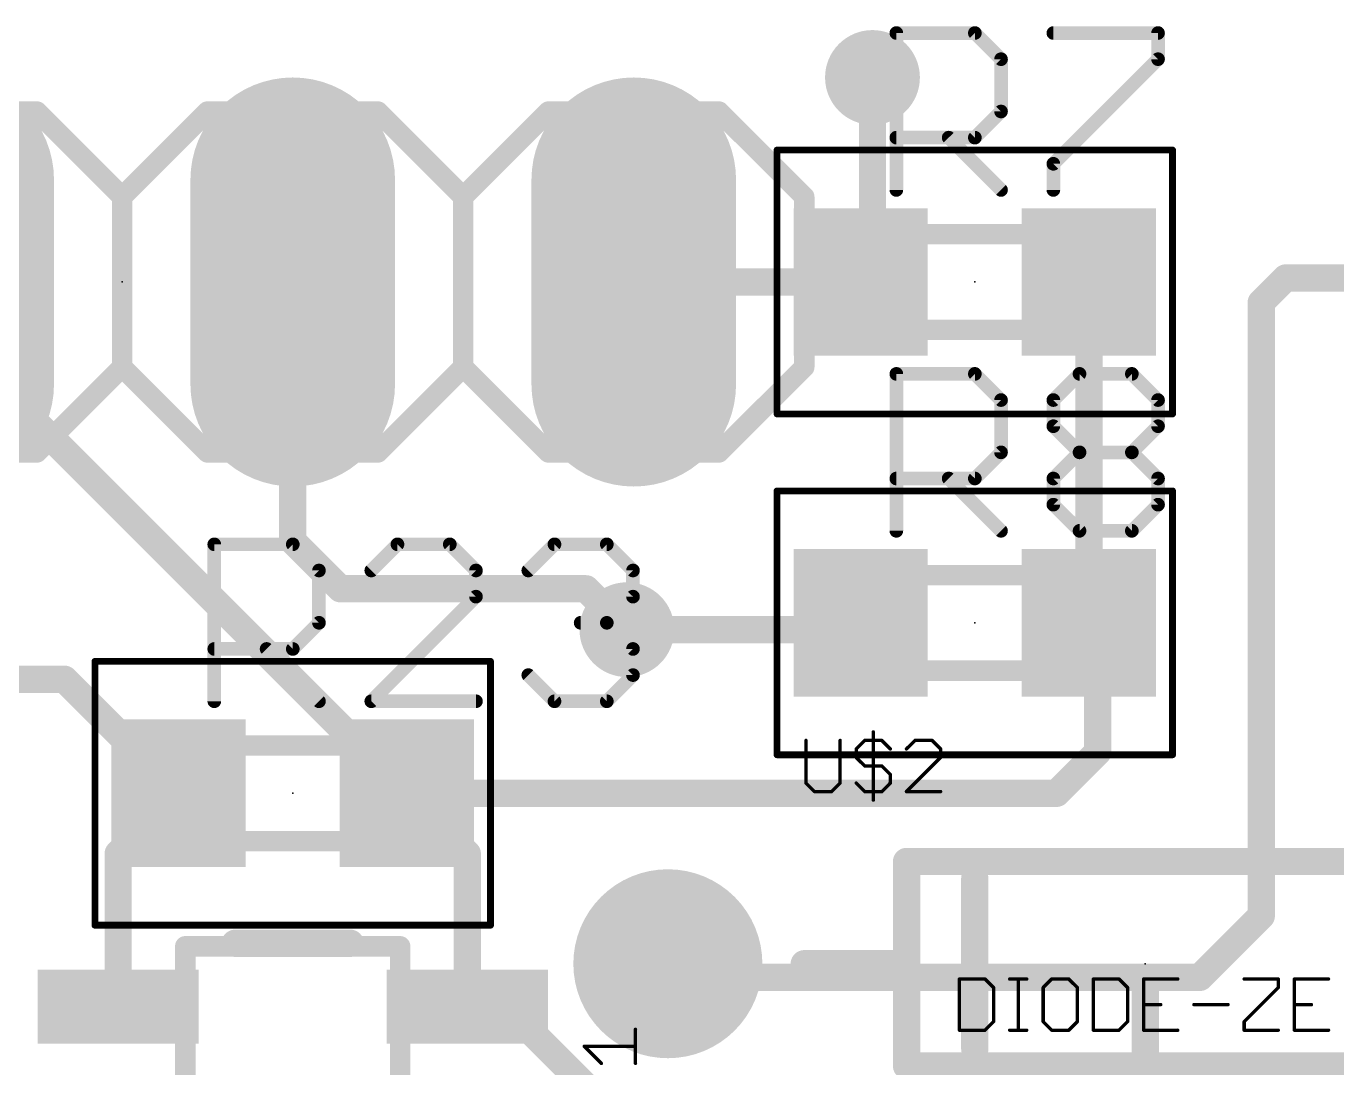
# Model space of a CAD drawing. Extents: x -5.1 to 64.5, y -0.1 to 40.6.
# Drawn here: x 14.53 to 24.29, y 23.35 to 31.12 of the extents above; entities that cross this region are included whole.
import ezdxf

# ---------------------------------------------------------------- set-up
doc = ezdxf.new("R2010")
doc.units = 0
for name, color, linetype in [('1', 14, 'CONTINUOUS'), ('17', 94, 'CONTINUOUS'), ('18', 94, 'CONTINUOUS'), ('21', 250, 'CONTINUOUS'), ('23', 178, 'CONTINUOUS'), ('25', 250, 'CONTINUOUS'), ('39', 14, 'CONTINUOUS'), ('51', 250, 'CONTINUOUS')]:
    doc.layers.add(name, color=color, linetype=linetype)

# ---------------------------------------------------------------- blocks, each defined once
blk = doc.blocks.new('RECT')
blk.add_solid([(-0.5, -0.5), (0.5, -0.5), (-0.5, 0.5), (0.5, 0.5)])
blk = doc.blocks.new('LONGP100')
at = {"const_width": 1}
blk.add_lwpolyline([(-0.5, 0), (0.5, 0)], dxfattribs=at)
at = {"const_width": 0.5}
for points in [[(-0.5, 0.25, 1), (-0.5, -0.25)], [(0.5, -0.25, 1), (0.5, 0.25)]]:
    blk.add_lwpolyline(points, format="xyb", dxfattribs=at)
blk = doc.blocks.new('ROUNDP')
at = {"const_width": 0.5}
blk.add_lwpolyline([(0, -0.25, 1), (0, 0.25, 1), (0, -0.25)], format="xyb", dxfattribs=at)
blk = doc.blocks.new('ROUNDV')
at = {"const_width": 0.5}
blk.add_lwpolyline([(0, -0.25, 1), (0, 0.25, 1), (0, -0.25)], format="xyb", dxfattribs=at)

msp = doc.modelspace()

# ---------------------------------------------------------------- linework, layer by layer
at = {"layer": '1', "const_width": 0.2032}
for points in [[(20.828, 30.734), (20.828, 29.298)], [(20.828, 29.298), (20.74, 29.21)], [(16.51, 29.21), (16.51, 27.2796)], [(20.74, 29.21), (19.05, 29.21)], [(22.44, 26.67), (22.44, 29.21)], [(23.906, 29.24), (23.7236, 29.0576)], [(23.906, 29.24), (24.89, 29.24)], [(23.7236, 29.0576), (23.7236, 24.4856)], [(13.97, 28.79), (17.36, 25.4)], [(16.51, 27.2796), (16.8656, 26.924)], [(16.8656, 26.924), (18.6944, 26.924)], [(18.6944, 26.924), (18.9992, 26.6192)], [(20.6892, 26.6192), (20.74, 26.67)], [(22.5044, 26.6056), (22.44, 26.67)], [(18.9992, 26.6192), (20.6892, 26.6192)], [(22.5044, 25.7048), (22.5044, 26.6056)], [(13.5128, 26.25), (14.81, 26.25)], [(14.81, 26.25), (15.66, 25.4)], [(22.1996, 25.4), (22.5044, 25.7048)], [(15.66, 25.4), (15.2099, 24.9499)], [(17.36, 25.4), (17.8101, 24.9499)], [(17.36, 25.4), (22.1996, 25.4)], [(15.2099, 23.81), (15.2099, 24.9499)], [(17.8101, 24.9499), (17.8101, 23.81)], [(23.7236, 24.4856), (23.2664, 24.0284)], [(19.4056, 24.0284), (19.304, 24.13)], [(22.8092, 24.0284), (19.4056, 24.0284)], [(22.8092, 24.0284), (23.2664, 24.0284)], [(22.86, 23.9776), (22.8092, 24.0284)], [(22.86, 23.9776), (22.86, 22.286)], [(17.8101, 23.81), (18.1, 23.81)], [(18.1, 23.81), (18.8976, 23.0124)]]:
    msp.add_lwpolyline(points, dxfattribs=at)
at = {"layer": '1', "const_width": 0.1016}
for points in [[(20.8788, 30.734, 1), (20.7772, 30.734)], [(20.8639, 29.2621, 1), (20.7921, 29.3339)], [(16.5608, 29.21, 1), (16.4592, 29.21)], [(19.05, 29.2608, 1), (19.05, 29.1592)], [(20.7041, 29.2459, 1), (20.7759, 29.1741)], [(20.74, 29.1592, 1), (20.74, 29.2608)], [(20.7772, 29.298, 1), (20.8788, 29.298)], [(22.4908, 29.21, 1), (22.3892, 29.21)], [(23.906, 29.2908, 1), (23.906, 29.1892)], [(23.9419, 29.2041, 1), (23.8701, 29.2759)], [(23.7744, 29.0576, 1), (23.6728, 29.0576)], [(23.6877, 29.0935, 1), (23.7595, 29.0217)], [(16.5459, 27.3155, 1), (16.4741, 27.2437)], [(16.4592, 27.2796, 1), (16.5608, 27.2796)], [(16.8656, 26.9748, 1), (16.8656, 26.8732)], [(16.8297, 26.8881, 1), (16.9015, 26.9599)], [(18.7303, 26.9599, 1), (18.6585, 26.8881)], [(18.6944, 26.8732, 1), (18.6944, 26.9748)], [(20.7759, 26.6341, 1), (20.7041, 26.7059)], [(22.4759, 26.7059, 1), (22.4041, 26.6341)], [(18.9992, 26.67, 1), (18.9992, 26.5684)], [(18.9633, 26.5833, 1), (19.0351, 26.6551)], [(20.6533, 26.6551, 1), (20.7251, 26.5833)], [(20.6892, 26.5684, 1), (20.6892, 26.67)], [(22.3892, 26.67, 1), (22.4908, 26.67)], [(22.5552, 26.6056, 1), (22.4536, 26.6056)], [(22.4685, 26.5697, 1), (22.5403, 26.6415)], [(14.8459, 26.2859, 1), (14.7741, 26.2141)], [(14.81, 26.1992, 1), (14.81, 26.3008)], [(22.5403, 25.6689, 1), (22.4685, 25.7407)], [(22.4536, 25.7048, 1), (22.5552, 25.7048)], [(15.6959, 25.3641, 1), (15.6241, 25.4359)], [(15.6241, 25.3641, 1), (15.6959, 25.4359)], [(17.3959, 25.4359, 1), (17.3241, 25.3641)], [(17.36, 25.4508, 1), (17.36, 25.3492)], [(17.3241, 25.3641, 1), (17.3959, 25.4359)], [(22.1637, 25.4359, 1), (22.2355, 25.3641)], [(22.1996, 25.3492, 1), (22.1996, 25.4508)], [(15.2607, 24.9499, 1), (15.1591, 24.9499)], [(15.174, 24.9858, 1), (15.2458, 24.914)], [(17.8609, 24.9499, 1), (17.7593, 24.9499)], [(17.7742, 24.914, 1), (17.846, 24.9858)], [(23.6728, 24.4856, 1), (23.7744, 24.4856)], [(23.7595, 24.4497, 1), (23.6877, 24.5215)], [(19.3399, 24.1659, 1), (19.2681, 24.0941)], [(19.4056, 24.0792, 1), (19.4056, 23.9776)], [(19.3697, 23.9925, 1), (19.4415, 24.0643)], [(22.8092, 24.0792, 1), (22.8092, 23.9776)], [(22.8451, 24.0643, 1), (22.7733, 23.9925)], [(22.8092, 23.9776, 1), (22.8092, 24.0792)], [(23.2305, 24.0643, 1), (23.3023, 23.9925)], [(23.2664, 23.9776, 1), (23.2664, 24.0792)], [(22.9108, 23.9776, 1), (22.8092, 23.9776)], [(22.8241, 23.9417, 1), (22.8959, 24.0135)], [(15.1591, 23.81, 1), (15.2607, 23.81)], [(17.8101, 23.8608, 1), (17.8101, 23.7592)], [(17.7593, 23.81, 1), (17.8609, 23.81)], [(18.1359, 23.8459, 1), (18.0641, 23.7741)], [(18.1, 23.7592, 1), (18.1, 23.8608)]]:
    msp.add_lwpolyline(points, format="xyb", dxfattribs=at)
at = {"layer": '21'}
for points, const_width in [([(13.335, 30.48), (14.605, 30.48)], 0.1524), ([(14.605, 30.48), (15.24, 29.845)], 0.1524), ([(15.24, 29.845), (15.875, 30.48)], 0.1524), ([(15.875, 30.48), (17.145, 30.48)], 0.1524), ([(17.145, 30.48), (17.78, 29.845)], 0.1524), ([(18.415, 30.48), (17.78, 29.845)], 0.1524), ([(18.415, 30.48), (19.685, 30.48)], 0.1524), ([(19.685, 30.48), (20.32, 29.845)], 0.1524), ([(15.24, 29.845), (15.24, 28.575)], 0.1524), ([(17.78, 29.845), (17.78, 28.575)], 0.1524), ([(20.32, 29.845), (20.32, 28.575)], 0.1524), ([(15.24, 28.575), (14.605, 27.94)], 0.1524), ([(15.875, 27.94), (15.24, 28.575)], 0.1524), ([(17.78, 28.575), (17.145, 27.94)], 0.1524), ([(17.78, 28.575), (18.415, 27.94)], 0.1524), ([(20.32, 28.575), (19.685, 27.94)], 0.1524), ([(14.605, 27.94), (13.335, 27.94)], 0.1524), ([(17.145, 27.94), (15.875, 27.94)], 0.1524), ([(19.685, 27.94), (18.415, 27.94)], 0.1524), ([(21.082, 24.892), (24.638, 24.892)], 0.2032), ([(21.082, 24.13), (21.082, 24.892)], 0.2032), ([(21.59, 24.765), (21.59, 23.495)], 0.2032), ([(16.0806, 24.2824), (16.9394, 24.2824)], 0.2032), ([(21.082, 24.13), (20.32, 24.13)], 0.2032), ([(21.082, 23.368), (21.082, 24.13)], 0.2032), ([(21.4757, 24.016), (21.4757, 23.6347)], 0.0254), ([(21.6664, 24.016), (21.4757, 24.016)], 0.0254), ([(21.7299, 23.9525), (21.6664, 24.016)], 0.0254), ([(21.8499, 24.016), (21.977, 24.016)], 0.0254), ([(21.9135, 23.6347), (21.9135, 24.016)], 0.0254), ([(22.1629, 24.016), (22.0994, 23.9525)], 0.0254), ([(22.29, 24.016), (22.1629, 24.016)], 0.0254), ([(22.3536, 23.9525), (22.29, 24.016)], 0.0254), ([(22.4736, 24.016), (22.4736, 23.6347)], 0.0254), ([(22.6642, 24.016), (22.4736, 24.016)], 0.0254), ([(22.7278, 23.9525), (22.6642, 24.016)], 0.0254), ([(23.102, 24.016), (22.8478, 24.016)], 0.0254), ([(22.8478, 24.016), (22.8478, 23.6347)], 0.0254), ([(23.5962, 24.016), (23.8504, 24.016)], 0.0254), ([(23.8504, 24.016), (23.8504, 23.9525)], 0.0254), ([(24.2246, 24.016), (23.9704, 24.016)], 0.0254), ([(23.9704, 24.016), (23.9704, 23.6347)], 0.0254), ([(21.7299, 23.6983), (21.7299, 23.9525)], 0.0254), ([(22.0994, 23.9525), (22.0994, 23.6983)], 0.0254), ([(22.3536, 23.6983), (22.3536, 23.9525)], 0.0254), ([(22.7278, 23.6983), (22.7278, 23.9525)], 0.0254), ([(23.8504, 23.9525), (23.5962, 23.6983)], 0.0254), ([(22.8478, 23.8254), (22.9749, 23.8254)], 0.0254), ([(23.222, 23.8254), (23.4762, 23.8254)], 0.0254), ([(23.9704, 23.8254), (24.0975, 23.8254)], 0.0254), ([(21.4757, 23.6347), (21.6664, 23.6347)], 0.0254), ([(21.6664, 23.6347), (21.7299, 23.6983)], 0.0254), ([(21.8499, 23.6347), (21.977, 23.6347)], 0.0254), ([(22.0994, 23.6983), (22.1629, 23.6347)], 0.0254), ([(22.1629, 23.6347), (22.29, 23.6347)], 0.0254), ([(22.29, 23.6347), (22.3536, 23.6983)], 0.0254), ([(22.4736, 23.6347), (22.6642, 23.6347)], 0.0254), ([(22.6642, 23.6347), (22.7278, 23.6983)], 0.0254), ([(22.8478, 23.6347), (23.102, 23.6347)], 0.0254), ([(23.5962, 23.6983), (23.5962, 23.6347)], 0.0254), ([(23.5962, 23.6347), (23.8504, 23.6347)], 0.0254), ([(23.9704, 23.6347), (24.2246, 23.6347)], 0.0254), ([(24.638, 23.368), (21.082, 23.368)], 0.2032)]:
    msp.add_lwpolyline(points, dxfattribs=dict(at, const_width=const_width))
for points, const_width in [([(14.6319, 30.5069, 1), (14.5781, 30.4531)], 0.0762), ([(14.605, 30.4419, 1), (14.605, 30.5181)], 0.0762), ([(15.875, 30.5181, 1), (15.875, 30.4419)], 0.0762), ([(15.9019, 30.4531, 1), (15.8481, 30.5069)], 0.0762), ([(17.1719, 30.5069, 1), (17.1181, 30.4531)], 0.0762), ([(17.145, 30.4419, 1), (17.145, 30.5181)], 0.0762), ([(18.415, 30.5181, 1), (18.415, 30.4419)], 0.0762), ([(18.4419, 30.4531, 1), (18.3881, 30.5069)], 0.0762), ([(19.7119, 30.5069, 1), (19.6581, 30.4531)], 0.0762), ([(19.685, 30.4419, 1), (19.685, 30.5181)], 0.0762), ([(15.2781, 29.845, 1), (15.2019, 29.845)], 0.0762), ([(15.2131, 29.8719, 1), (15.2669, 29.8181)], 0.0762), ([(15.2131, 29.8181, 1), (15.2669, 29.8719)], 0.0762), ([(17.8181, 29.845, 1), (17.7419, 29.845)], 0.0762), ([(17.7531, 29.8719, 1), (17.8069, 29.8181)], 0.0762), ([(17.7531, 29.8181, 1), (17.8069, 29.8719)], 0.0762), ([(20.3581, 29.845, 1), (20.2819, 29.845)], 0.0762), ([(20.2931, 29.8181, 1), (20.3469, 29.8719)], 0.0762), ([(15.2019, 28.575, 1), (15.2781, 28.575)], 0.0762), ([(15.2669, 28.6019, 1), (15.2131, 28.5481)], 0.0762), ([(15.2669, 28.5481, 1), (15.2131, 28.6019)], 0.0762), ([(17.7419, 28.575, 1), (17.8181, 28.575)], 0.0762), ([(17.8069, 28.6019, 1), (17.7531, 28.5481)], 0.0762), ([(17.8069, 28.5481, 1), (17.7531, 28.6019)], 0.0762), ([(20.2819, 28.575, 1), (20.3581, 28.575)], 0.0762), ([(20.3469, 28.5481, 1), (20.2931, 28.6019)], 0.0762), ([(14.605, 27.9019, 1), (14.605, 27.9781)], 0.0762), ([(15.875, 27.9781, 1), (15.875, 27.9019)], 0.0762), ([(17.145, 27.9019, 1), (17.145, 27.9781)], 0.0762), ([(18.415, 27.9781, 1), (18.415, 27.9019)], 0.0762), ([(19.685, 27.9019, 1), (19.685, 27.9781)], 0.0762), ([(14.5781, 27.9669, 1), (14.6319, 27.9131)], 0.0762), ([(15.8481, 27.9131, 1), (15.9019, 27.9669)], 0.0762), ([(17.1181, 27.9669, 1), (17.1719, 27.9131)], 0.0762), ([(18.3881, 27.9131, 1), (18.4419, 27.9669)], 0.0762), ([(19.6581, 27.9669, 1), (19.7119, 27.9131)], 0.0762), ([(21.082, 24.9428, 1), (21.082, 24.8412)], 0.1016), ([(21.1328, 24.892, 1), (21.0312, 24.892)], 0.1016), ([(21.6408, 24.765, 1), (21.5392, 24.765)], 0.1016), ([(16.0806, 24.3332, 1), (16.0806, 24.2316)], 0.1016), ([(16.9394, 24.2316, 1), (16.9394, 24.3332)], 0.1016), ([(20.32, 24.1808, 1), (20.32, 24.0792)], 0.1016), ([(21.1328, 24.13, 1), (21.0312, 24.13)], 0.1016), ([(21.082, 24.0792, 1), (21.082, 24.1808)], 0.1016), ([(21.0312, 24.13, 1), (21.1328, 24.13)], 0.1016), ([(21.4821, 24.016, 1), (21.4693, 24.016)], 0.0127), ([(21.4757, 24.0224, 1), (21.4757, 24.0097)], 0.0127), ([(21.6709, 24.0205, 1), (21.6619, 24.0115)], 0.0127), ([(21.6664, 24.0097, 1), (21.6664, 24.0224)], 0.0127), ([(21.8499, 24.0224, 1), (21.8499, 24.0097)], 0.0127), ([(21.9198, 24.016, 1), (21.9071, 24.016)], 0.0127), ([(21.977, 24.0097, 1), (21.977, 24.0224)], 0.0127), ([(22.1629, 24.0224, 1), (22.1629, 24.0097)], 0.0127), ([(22.1674, 24.0115, 1), (22.1584, 24.0205)], 0.0127), ([(22.2945, 24.0205, 1), (22.2856, 24.0115)], 0.0127), ([(22.29, 24.0097, 1), (22.29, 24.0224)], 0.0127), ([(22.4799, 24.016, 1), (22.4672, 24.016)], 0.0127), ([(22.4736, 24.0224, 1), (22.4736, 24.0097)], 0.0127), ([(22.6687, 24.0205, 1), (22.6598, 24.0115)], 0.0127), ([(22.6642, 24.0097, 1), (22.6642, 24.0224)], 0.0127), ([(22.8541, 24.016, 1), (22.8414, 24.016)], 0.0127), ([(22.8478, 24.0224, 1), (22.8478, 24.0097)], 0.0127), ([(23.102, 24.0097, 1), (23.102, 24.0224)], 0.0127), ([(23.5962, 24.0224, 1), (23.5962, 24.0097)], 0.0127), ([(23.8568, 24.016, 1), (23.8441, 24.016)], 0.0127), ([(23.8504, 24.0097, 1), (23.8504, 24.0224)], 0.0127), ([(23.9704, 24.0224, 1), (23.9704, 24.0097)], 0.0127), ([(23.9768, 24.016, 1), (23.9641, 24.016)], 0.0127), ([(24.2246, 24.0097, 1), (24.2246, 24.0224)], 0.0127), ([(21.7363, 23.9525, 1), (21.7236, 23.9525)], 0.0127), ([(21.7254, 23.948, 1), (21.7344, 23.957)], 0.0127), ([(22.1057, 23.9525, 1), (22.093, 23.9525)], 0.0127), ([(22.0949, 23.957, 1), (22.1039, 23.948)], 0.0127), ([(22.3599, 23.9525, 1), (22.3472, 23.9525)], 0.0127), ([(22.3491, 23.948, 1), (22.3581, 23.957)], 0.0127), ([(22.7342, 23.9525, 1), (22.7215, 23.9525)], 0.0127), ([(22.7233, 23.948, 1), (22.7323, 23.957)], 0.0127), ([(23.8441, 23.9525, 1), (23.8568, 23.9525)], 0.0127), ([(23.8549, 23.948, 1), (23.8459, 23.957)], 0.0127), ([(22.8478, 23.8317, 1), (22.8478, 23.819)], 0.0127), ([(22.9749, 23.819, 1), (22.9749, 23.8317)], 0.0127), ([(23.222, 23.8317, 1), (23.222, 23.819)], 0.0127), ([(23.4762, 23.819, 1), (23.4762, 23.8317)], 0.0127), ([(23.9704, 23.8317, 1), (23.9704, 23.819)], 0.0127), ([(24.0975, 23.819, 1), (24.0975, 23.8317)], 0.0127), ([(21.4693, 23.6347, 1), (21.4821, 23.6347)], 0.0127), ([(21.4757, 23.6411, 1), (21.4757, 23.6284)], 0.0127), ([(21.6619, 23.6392, 1), (21.6709, 23.6302)], 0.0127), ([(21.6664, 23.6284, 1), (21.6664, 23.6411)], 0.0127), ([(21.7236, 23.6983, 1), (21.7363, 23.6983)], 0.0127), ([(21.7344, 23.6938, 1), (21.7254, 23.7027)], 0.0127), ([(21.8499, 23.6411, 1), (21.8499, 23.6284)], 0.0127), ([(21.9071, 23.6347, 1), (21.9198, 23.6347)], 0.0127), ([(21.977, 23.6284, 1), (21.977, 23.6411)], 0.0127), ([(22.1039, 23.7027, 1), (22.0949, 23.6938)], 0.0127), ([(22.093, 23.6983, 1), (22.1057, 23.6983)], 0.0127), ([(22.1629, 23.6411, 1), (22.1629, 23.6284)], 0.0127), ([(22.1584, 23.6302, 1), (22.1674, 23.6392)], 0.0127), ([(22.2856, 23.6392, 1), (22.2945, 23.6302)], 0.0127), ([(22.29, 23.6284, 1), (22.29, 23.6411)], 0.0127), ([(22.3472, 23.6983, 1), (22.3599, 23.6983)], 0.0127), ([(22.3581, 23.6938, 1), (22.3491, 23.7027)], 0.0127), ([(22.4672, 23.6347, 1), (22.4799, 23.6347)], 0.0127), ([(22.4736, 23.6411, 1), (22.4736, 23.6284)], 0.0127), ([(22.6598, 23.6392, 1), (22.6687, 23.6302)], 0.0127), ([(22.6642, 23.6284, 1), (22.6642, 23.6411)], 0.0127), ([(22.7215, 23.6983, 1), (22.7342, 23.6983)], 0.0127), ([(22.7323, 23.6938, 1), (22.7233, 23.7027)], 0.0127), ([(22.8414, 23.6347, 1), (22.8541, 23.6347)], 0.0127), ([(22.8478, 23.6411, 1), (22.8478, 23.6284)], 0.0127), ([(23.102, 23.6284, 1), (23.102, 23.6411)], 0.0127), ([(23.6026, 23.6983, 1), (23.5899, 23.6983)], 0.0127), ([(23.5917, 23.7027, 1), (23.6007, 23.6938)], 0.0127), ([(23.5962, 23.6411, 1), (23.5962, 23.6284)], 0.0127), ([(23.5899, 23.6347, 1), (23.6026, 23.6347)], 0.0127), ([(23.8504, 23.6284, 1), (23.8504, 23.6411)], 0.0127), ([(23.9704, 23.6411, 1), (23.9704, 23.6284)], 0.0127), ([(23.9641, 23.6347, 1), (23.9768, 23.6347)], 0.0127), ([(24.2246, 23.6284, 1), (24.2246, 23.6411)], 0.0127), ([(21.5392, 23.495, 1), (21.6408, 23.495)], 0.1016), ([(21.082, 23.4188, 1), (21.082, 23.3172)], 0.1016), ([(21.0312, 23.368, 1), (21.1328, 23.368)], 0.1016)]:
    msp.add_lwpolyline(points, format="xyb", dxfattribs=dict(at, const_width=const_width))
at = {"layer": '23'}
for p in [(15.24, 29.21), (21.59, 29.21), (21.59, 26.67), (16.51, 25.4), (22.86, 24.13)]:
    msp.add_point(p, dxfattribs=at)
at = {"layer": '25'}
for points, const_width in [([(21.0058, 29.8958), (21.0058, 31.0652)], 0.1016), ([(21.0058, 31.0652), (21.5905, 31.0652)], 0.1016), ([(21.5905, 31.0652), (21.7854, 30.8703)], 0.1016), ([(22.1752, 31.0652), (22.9548, 31.0652)], 0.1016), ([(22.9548, 31.0652), (22.9548, 30.8703)], 0.1016), ([(21.7854, 30.8703), (21.7854, 30.4805)], 0.1016), ([(22.9548, 30.8703), (22.1752, 30.0907)], 0.1016), ([(21.7854, 30.4805), (21.5905, 30.2856)], 0.1016), ([(21.5905, 30.2856), (21.0058, 30.2856)], 0.1016), ([(21.3956, 30.2856), (21.7854, 29.8958)], 0.1016), ([(22.1752, 30.0907), (22.1752, 29.8958)], 0.1016), ([(21.0058, 27.3558), (21.0058, 28.5252)], 0.1016), ([(21.0058, 28.5252), (21.5905, 28.5252)], 0.1016), ([(21.5905, 28.5252), (21.7854, 28.3303)], 0.1016), ([(22.1752, 28.3303), (22.3701, 28.5252)], 0.1016), ([(22.3701, 28.5252), (22.7599, 28.5252)], 0.1016), ([(22.7599, 28.5252), (22.9548, 28.3303)], 0.1016), ([(21.7854, 28.3303), (21.7854, 27.9405)], 0.1016), ([(22.1752, 28.1354), (22.1752, 28.3303)], 0.1016), ([(22.9548, 28.3303), (22.9548, 28.1354)], 0.1016), ([(22.3701, 27.9405), (22.1752, 28.1354)], 0.1016), ([(22.9548, 28.1354), (22.7599, 27.9405)], 0.1016), ([(21.7854, 27.9405), (21.5905, 27.7456)], 0.1016), ([(22.1752, 27.7456), (22.3701, 27.9405)], 0.1016), ([(22.3701, 27.9405), (22.7599, 27.9405)], 0.1016), ([(22.7599, 27.9405), (22.9548, 27.7456)], 0.1016), ([(21.5905, 27.7456), (21.0058, 27.7456)], 0.1016), ([(21.3956, 27.7456), (21.7854, 27.3558)], 0.1016), ([(22.1752, 27.5507), (22.1752, 27.7456)], 0.1016), ([(22.9548, 27.7456), (22.9548, 27.5507)], 0.1016), ([(22.3701, 27.3558), (22.1752, 27.5507)], 0.1016), ([(22.9548, 27.5507), (22.7599, 27.3558)], 0.1016), ([(22.7599, 27.3558), (22.3701, 27.3558)], 0.1016), ([(15.9258, 26.0858), (15.9258, 27.2552)], 0.1016), ([(15.9258, 27.2552), (16.5105, 27.2552)], 0.1016), ([(16.5105, 27.2552), (16.7054, 27.0603)], 0.1016), ([(17.2901, 27.2552), (17.0952, 27.0603)], 0.1016), ([(17.6799, 27.2552), (17.2901, 27.2552)], 0.1016), ([(17.8748, 27.0603), (17.6799, 27.2552)], 0.1016), ([(18.2646, 27.0603), (18.4595, 27.2552)], 0.1016), ([(18.4595, 27.2552), (18.8493, 27.2552)], 0.1016), ([(18.8493, 27.2552), (19.0442, 27.0603)], 0.1016), ([(16.7054, 27.0603), (16.7054, 26.6705)], 0.1016), ([(17.8748, 26.8654), (17.8748, 27.0603)], 0.1016), ([(19.0442, 27.0603), (19.0442, 26.8654)], 0.1016), ([(17.0952, 26.0858), (17.8748, 26.8654)], 0.1016), ([(19.0442, 26.8654), (18.8493, 26.6705)], 0.1016), ([(16.7054, 26.6705), (16.5105, 26.4756)], 0.1016), ([(18.8493, 26.6705), (18.6544, 26.6705)], 0.1016), ([(18.8493, 26.6705), (19.0442, 26.4756)], 0.1016), ([(16.5105, 26.4756), (15.9258, 26.4756)], 0.1016), ([(16.3156, 26.4756), (16.7054, 26.0858)], 0.1016), ([(19.0442, 26.4756), (19.0442, 26.2807)], 0.1016), ([(18.4595, 26.0858), (18.2646, 26.2807)], 0.1016), ([(19.0442, 26.2807), (18.8493, 26.0858)], 0.1016), ([(17.8748, 26.0858), (17.0952, 26.0858)], 0.1016), ([(18.8493, 26.0858), (18.4595, 26.0858)], 0.1016), ([(20.834, 25.8576), (20.834, 25.3491)], 0.0254), ([(20.3327, 25.794), (20.3327, 25.4763)], 0.0254), ([(20.5869, 25.4763), (20.5869, 25.794)], 0.0254), ([(20.7069, 25.7305), (20.7705, 25.794)], 0.0254), ([(20.7705, 25.794), (20.8976, 25.794)], 0.0254), ([(20.8976, 25.794), (20.9611, 25.7305)], 0.0254), ([(21.1447, 25.794), (21.0811, 25.7305)], 0.0254), ([(21.2718, 25.794), (21.1447, 25.794)], 0.0254), ([(21.3353, 25.7305), (21.2718, 25.794)], 0.0254), ([(20.7069, 25.6669), (20.7069, 25.7305)], 0.0254), ([(20.7705, 25.6034), (20.7069, 25.6669)], 0.0254), ([(21.0811, 25.4127), (21.3353, 25.6669)], 0.0254), ([(21.3353, 25.6669), (21.3353, 25.7305)], 0.0254), ([(20.8976, 25.6034), (20.7705, 25.6034)], 0.0254), ([(20.9611, 25.5398), (20.8976, 25.6034)], 0.0254), ([(20.3327, 25.4763), (20.3963, 25.4127)], 0.0254), ([(20.5234, 25.4127), (20.5869, 25.4763)], 0.0254), ([(20.7069, 25.4763), (20.7705, 25.4127)], 0.0254), ([(20.8976, 25.4127), (20.9611, 25.4763)], 0.0254), ([(20.9611, 25.4763), (20.9611, 25.5398)], 0.0254), ([(20.3963, 25.4127), (20.5234, 25.4127)], 0.0254), ([(20.7705, 25.4127), (20.8976, 25.4127)], 0.0254), ([(21.3353, 25.4127), (21.0811, 25.4127)], 0.0254), ([(19.0627, 23.3875), (19.0627, 23.6417)], 0.0254), ([(18.8085, 23.3875), (18.6814, 23.5146)], 0.0254), ([(18.6814, 23.5146), (19.0627, 23.5146)], 0.0254)]:
    msp.add_lwpolyline(points, dxfattribs=dict(at, const_width=const_width))
for points, const_width in [([(21.0312, 31.0652, 1), (20.9804, 31.0652)], 0.0508), ([(21.0058, 31.0906, 1), (21.0058, 31.0398)], 0.0508), ([(21.6085, 31.0832, 1), (21.5725, 31.0472)], 0.0508), ([(21.5905, 31.0398, 1), (21.5905, 31.0906)], 0.0508), ([(22.1752, 31.0906, 1), (22.1752, 31.0398)], 0.0508), ([(22.9802, 31.0652, 1), (22.9294, 31.0652)], 0.0508), ([(22.9548, 31.0398, 1), (22.9548, 31.0906)], 0.0508), ([(21.8108, 30.8703, 1), (21.76, 30.8703)], 0.0508), ([(21.7674, 30.8523, 1), (21.8034, 30.8883)], 0.0508), ([(22.9294, 30.8703, 1), (22.9802, 30.8703)], 0.0508), ([(22.9728, 30.8523, 1), (22.9368, 30.8883)], 0.0508), ([(21.76, 30.4805, 1), (21.8108, 30.4805)], 0.0508), ([(21.8034, 30.4625, 1), (21.7674, 30.4985)], 0.0508), ([(21.0058, 30.311, 1), (21.0058, 30.2602)], 0.0508), ([(21.4136, 30.3036, 1), (21.3776, 30.2676)], 0.0508), ([(21.5725, 30.3036, 1), (21.6085, 30.2676)], 0.0508), ([(21.5905, 30.2602, 1), (21.5905, 30.311)], 0.0508), ([(22.1572, 30.1087, 1), (22.1932, 30.0727)], 0.0508), ([(22.2006, 30.0907, 1), (22.1498, 30.0907)], 0.0508), ([(20.9804, 29.8958, 1), (21.0312, 29.8958)], 0.0508), ([(21.7674, 29.8778, 1), (21.8034, 29.9138)], 0.0508), ([(22.1498, 29.8958, 1), (22.2006, 29.8958)], 0.0508), ([(21.0312, 28.5252, 1), (20.9804, 28.5252)], 0.0508), ([(21.0058, 28.5506, 1), (21.0058, 28.4998)], 0.0508), ([(21.6085, 28.5432, 1), (21.5725, 28.5072)], 0.0508), ([(21.5905, 28.4998, 1), (21.5905, 28.5506)], 0.0508), ([(22.3701, 28.5506, 1), (22.3701, 28.4998)], 0.0508), ([(22.3881, 28.5072, 1), (22.3521, 28.5432)], 0.0508), ([(22.7779, 28.5432, 1), (22.7419, 28.5072)], 0.0508), ([(22.7599, 28.4998, 1), (22.7599, 28.5506)], 0.0508), ([(21.8108, 28.3303, 1), (21.76, 28.3303)], 0.0508), ([(21.7674, 28.3123, 1), (21.8034, 28.3483)], 0.0508), ([(22.1572, 28.3483, 1), (22.1932, 28.3123)], 0.0508), ([(22.2006, 28.3303, 1), (22.1498, 28.3303)], 0.0508), ([(22.9802, 28.3303, 1), (22.9294, 28.3303)], 0.0508), ([(22.9368, 28.3123, 1), (22.9728, 28.3483)], 0.0508), ([(22.1932, 28.1534, 1), (22.1572, 28.1174)], 0.0508), ([(22.1498, 28.1354, 1), (22.2006, 28.1354)], 0.0508), ([(22.9294, 28.1354, 1), (22.9802, 28.1354)], 0.0508), ([(22.9728, 28.1174, 1), (22.9368, 28.1534)], 0.0508), ([(21.76, 27.9405, 1), (21.8108, 27.9405)], 0.0508), ([(21.8034, 27.9225, 1), (21.7674, 27.9585)], 0.0508), ([(22.3701, 27.9659, 1), (22.3701, 27.9151)], 0.0508), ([(22.3881, 27.9225, 1), (22.3521, 27.9585)], 0.0508), ([(22.3521, 27.9225, 1), (22.3881, 27.9585)], 0.0508), ([(22.7779, 27.9585, 1), (22.7419, 27.9225)], 0.0508), ([(22.7419, 27.9585, 1), (22.7779, 27.9225)], 0.0508), ([(22.7599, 27.9151, 1), (22.7599, 27.9659)], 0.0508), ([(21.0058, 27.771, 1), (21.0058, 27.7202)], 0.0508), ([(21.4136, 27.7636, 1), (21.3776, 27.7276)], 0.0508), ([(21.5725, 27.7636, 1), (21.6085, 27.7276)], 0.0508), ([(21.5905, 27.7202, 1), (21.5905, 27.771)], 0.0508), ([(22.1572, 27.7636, 1), (22.1932, 27.7276)], 0.0508), ([(22.2006, 27.7456, 1), (22.1498, 27.7456)], 0.0508), ([(22.9802, 27.7456, 1), (22.9294, 27.7456)], 0.0508), ([(22.9368, 27.7276, 1), (22.9728, 27.7636)], 0.0508), ([(22.1932, 27.5687, 1), (22.1572, 27.5327)], 0.0508), ([(22.1498, 27.5507, 1), (22.2006, 27.5507)], 0.0508), ([(22.9294, 27.5507, 1), (22.9802, 27.5507)], 0.0508), ([(22.9728, 27.5327, 1), (22.9368, 27.5687)], 0.0508), ([(20.9804, 27.3558, 1), (21.0312, 27.3558)], 0.0508), ([(21.7674, 27.3378, 1), (21.8034, 27.3738)], 0.0508), ([(22.3701, 27.3812, 1), (22.3701, 27.3304)], 0.0508), ([(22.3521, 27.3378, 1), (22.3881, 27.3738)], 0.0508), ([(22.7419, 27.3738, 1), (22.7779, 27.3378)], 0.0508), ([(22.7599, 27.3304, 1), (22.7599, 27.3812)], 0.0508), ([(15.9512, 27.2552, 1), (15.9004, 27.2552)], 0.0508), ([(15.9258, 27.2806, 1), (15.9258, 27.2298)], 0.0508), ([(16.5285, 27.2732, 1), (16.4925, 27.2372)], 0.0508), ([(16.5105, 27.2298, 1), (16.5105, 27.2806)], 0.0508), ([(17.2901, 27.2806, 1), (17.2901, 27.2298)], 0.0508), ([(17.3081, 27.2372, 1), (17.2721, 27.2732)], 0.0508), ([(17.6979, 27.2732, 1), (17.6619, 27.2372)], 0.0508), ([(17.6799, 27.2298, 1), (17.6799, 27.2806)], 0.0508), ([(18.4595, 27.2806, 1), (18.4595, 27.2298)], 0.0508), ([(18.4775, 27.2372, 1), (18.4415, 27.2732)], 0.0508), ([(18.8673, 27.2732, 1), (18.8313, 27.2372)], 0.0508), ([(18.8493, 27.2298, 1), (18.8493, 27.2806)], 0.0508), ([(16.7308, 27.0603, 1), (16.68, 27.0603)], 0.0508), ([(16.6874, 27.0423, 1), (16.7234, 27.0783)], 0.0508), ([(17.0772, 27.0783, 1), (17.1132, 27.0423)], 0.0508), ([(17.9002, 27.0603, 1), (17.8494, 27.0603)], 0.0508), ([(17.8568, 27.0423, 1), (17.8928, 27.0783)], 0.0508), ([(18.2466, 27.0783, 1), (18.2826, 27.0423)], 0.0508), ([(19.0696, 27.0603, 1), (19.0188, 27.0603)], 0.0508), ([(19.0262, 27.0423, 1), (19.0622, 27.0783)], 0.0508), ([(17.8494, 26.8654, 1), (17.9002, 26.8654)], 0.0508), ([(17.8928, 26.8474, 1), (17.8568, 26.8834)], 0.0508), ([(19.0188, 26.8654, 1), (19.0696, 26.8654)], 0.0508), ([(19.0622, 26.8474, 1), (19.0262, 26.8834)], 0.0508), ([(16.68, 26.6705, 1), (16.7308, 26.6705)], 0.0508), ([(16.7234, 26.6525, 1), (16.6874, 26.6885)], 0.0508), ([(18.6544, 26.6959, 1), (18.6544, 26.6451)], 0.0508), ([(18.8673, 26.6885, 1), (18.8313, 26.6525)], 0.0508), ([(18.8313, 26.6885, 1), (18.8673, 26.6525)], 0.0508), ([(18.8493, 26.6451, 1), (18.8493, 26.6959)], 0.0508), ([(15.9258, 26.501, 1), (15.9258, 26.4502)], 0.0508), ([(16.3336, 26.4936, 1), (16.2976, 26.4576)], 0.0508), ([(16.4925, 26.4936, 1), (16.5285, 26.4576)], 0.0508), ([(16.5105, 26.4502, 1), (16.5105, 26.501)], 0.0508), ([(19.0696, 26.4756, 1), (19.0188, 26.4756)], 0.0508), ([(19.0262, 26.4576, 1), (19.0622, 26.4936)], 0.0508), ([(18.2826, 26.2987, 1), (18.2466, 26.2627)], 0.0508), ([(19.0188, 26.2807, 1), (19.0696, 26.2807)], 0.0508), ([(19.0622, 26.2627, 1), (19.0262, 26.2987)], 0.0508), ([(15.9004, 26.0858, 1), (15.9512, 26.0858)], 0.0508), ([(16.6874, 26.0678, 1), (16.7234, 26.1038)], 0.0508), ([(17.0772, 26.1038, 1), (17.1132, 26.0678)], 0.0508), ([(17.0952, 26.1112, 1), (17.0952, 26.0604)], 0.0508), ([(17.8748, 26.0604, 1), (17.8748, 26.1112)], 0.0508), ([(18.4595, 26.1112, 1), (18.4595, 26.0604)], 0.0508), ([(18.4415, 26.0678, 1), (18.4775, 26.1038)], 0.0508), ([(18.8313, 26.1038, 1), (18.8673, 26.0678)], 0.0508), ([(18.8493, 26.0604, 1), (18.8493, 26.1112)], 0.0508), ([(20.8404, 25.8576, 1), (20.8277, 25.8576)], 0.0127), ([(20.3391, 25.794, 1), (20.3264, 25.794)], 0.0127), ([(20.5933, 25.794, 1), (20.5806, 25.794)], 0.0127), ([(20.7705, 25.8004, 1), (20.7705, 25.7877)], 0.0127), ([(20.7749, 25.7895, 1), (20.766, 25.7985)], 0.0127), ([(20.9021, 25.7985, 1), (20.8931, 25.7895)], 0.0127), ([(20.8976, 25.7877, 1), (20.8976, 25.8004)], 0.0127), ([(21.1447, 25.8004, 1), (21.1447, 25.7877)], 0.0127), ([(21.1492, 25.7895, 1), (21.1402, 25.7985)], 0.0127), ([(21.2763, 25.7985, 1), (21.2673, 25.7895)], 0.0127), ([(21.2718, 25.7877, 1), (21.2718, 25.8004)], 0.0127), ([(20.7024, 25.735, 1), (20.7114, 25.726)], 0.0127), ([(20.7114, 25.6714, 1), (20.7024, 25.6624)], 0.0127), ([(20.7133, 25.7305, 1), (20.7006, 25.7305)], 0.0127), ([(20.7006, 25.6669, 1), (20.7133, 25.6669)], 0.0127), ([(20.9566, 25.726, 1), (20.9656, 25.735)], 0.0127), ([(21.0766, 25.735, 1), (21.0856, 25.726)], 0.0127), ([(21.3417, 25.7305, 1), (21.329, 25.7305)], 0.0127), ([(21.329, 25.6669, 1), (21.3417, 25.6669)], 0.0127), ([(21.3308, 25.726, 1), (21.3398, 25.735)], 0.0127), ([(21.3398, 25.6624, 1), (21.3308, 25.6714)], 0.0127), ([(20.7705, 25.6097, 1), (20.7705, 25.597)], 0.0127), ([(20.766, 25.5989, 1), (20.7749, 25.6079)], 0.0127), ([(20.9021, 25.6079, 1), (20.8931, 25.5989)], 0.0127), ([(20.8976, 25.597, 1), (20.8976, 25.6097)], 0.0127), ([(20.3372, 25.4807, 1), (20.3282, 25.4718)], 0.0127), ([(20.3264, 25.4763, 1), (20.3391, 25.4763)], 0.0127), ([(20.5806, 25.4763, 1), (20.5933, 25.4763)], 0.0127), ([(20.5914, 25.4718, 1), (20.5824, 25.4807)], 0.0127), ([(20.7114, 25.4807, 1), (20.7024, 25.4718)], 0.0127), ([(20.9675, 25.5398, 1), (20.9548, 25.5398)], 0.0127), ([(20.9548, 25.4763, 1), (20.9675, 25.4763)], 0.0127), ([(20.9566, 25.5353, 1), (20.9656, 25.5443)], 0.0127), ([(20.9656, 25.4718, 1), (20.9566, 25.4807)], 0.0127), ([(20.3963, 25.4191, 1), (20.3963, 25.4063)], 0.0127), ([(20.3918, 25.4082, 1), (20.4007, 25.4172)], 0.0127), ([(20.5189, 25.4172, 1), (20.5279, 25.4082)], 0.0127), ([(20.5234, 25.4063, 1), (20.5234, 25.4191)], 0.0127), ([(20.7705, 25.4191, 1), (20.7705, 25.4063)], 0.0127), ([(20.766, 25.4082, 1), (20.7749, 25.4172)], 0.0127), ([(20.8931, 25.4172, 1), (20.9021, 25.4082)], 0.0127), ([(20.8976, 25.4063, 1), (20.8976, 25.4191)], 0.0127), ([(21.0811, 25.4191, 1), (21.0811, 25.4063)], 0.0127), ([(21.0766, 25.4172, 1), (21.0856, 25.4082)], 0.0127), ([(21.3353, 25.4063, 1), (21.3353, 25.4191)], 0.0127), ([(20.8277, 25.3491, 1), (20.8404, 25.3491)], 0.0127), ([(19.0691, 23.6417, 1), (19.0563, 23.6417)], 0.0127), ([(18.6859, 23.5191, 1), (18.6769, 23.5101)], 0.0127), ([(18.6814, 23.5209, 1), (18.6814, 23.5082)], 0.0127), ([(19.0627, 23.5082, 1), (19.0627, 23.5209)], 0.0127), ([(18.804, 23.383, 1), (18.813, 23.392)], 0.0127), ([(19.0563, 23.3875, 1), (19.0691, 23.3875)], 0.0127)]:
    msp.add_lwpolyline(points, format="xyb", dxfattribs=dict(at, const_width=const_width))
at = {"layer": '39', "const_width": 0.0508}
for points in [[(20.117, 30.193), (23.063, 30.193)], [(20.117, 28.227), (20.117, 30.193)], [(23.063, 30.193), (23.063, 28.227)], [(23.063, 28.227), (20.117, 28.227)], [(20.117, 27.653), (23.063, 27.653)], [(20.117, 25.687), (20.117, 27.653)], [(23.063, 27.653), (23.063, 25.687)], [(15.037, 26.383), (17.983, 26.383)], [(15.037, 24.417), (15.037, 26.383)], [(17.983, 26.383), (17.983, 24.417)], [(23.063, 25.687), (20.117, 25.687)], [(17.983, 24.417), (15.037, 24.417)]]:
    msp.add_lwpolyline(points, dxfattribs=at)
at = {"layer": '39', "const_width": 0.0254}
for points in [[(20.117, 30.2057, 1), (20.117, 30.1803)], [(20.1297, 30.193, 1), (20.1043, 30.193)], [(23.0757, 30.193, 1), (23.0503, 30.193)], [(23.063, 30.1803, 1), (23.063, 30.2057)], [(20.117, 28.2397, 1), (20.117, 28.2143)], [(20.1043, 28.227, 1), (20.1297, 28.227)], [(23.0503, 28.227, 1), (23.0757, 28.227)], [(23.063, 28.2143, 1), (23.063, 28.2397)], [(20.117, 27.6657, 1), (20.117, 27.6403)], [(20.1297, 27.653, 1), (20.1043, 27.653)], [(23.0757, 27.653, 1), (23.0503, 27.653)], [(23.063, 27.6403, 1), (23.063, 27.6657)], [(15.037, 26.3957, 1), (15.037, 26.3703)], [(15.0497, 26.383, 1), (15.0243, 26.383)], [(17.9957, 26.383, 1), (17.9703, 26.383)], [(17.983, 26.3703, 1), (17.983, 26.3957)], [(20.117, 25.6997, 1), (20.117, 25.6743)], [(20.1043, 25.687, 1), (20.1297, 25.687)], [(23.0503, 25.687, 1), (23.0757, 25.687)], [(23.063, 25.6743, 1), (23.063, 25.6997)], [(15.037, 24.4297, 1), (15.037, 24.4043)], [(15.0243, 24.417, 1), (15.0497, 24.417)], [(17.9703, 24.417, 1), (17.9957, 24.417)], [(17.983, 24.4043, 1), (17.983, 24.4297)]]:
    msp.add_lwpolyline(points, format="xyb", dxfattribs=at)
at = {"layer": '51', "const_width": 0.1524}
for points in [[(22.022, 29.566), (21.158, 29.566)], [(21.158, 28.854), (22.022, 28.854)], [(22.022, 27.026), (21.158, 27.026)], [(21.158, 26.314), (22.022, 26.314)], [(16.942, 25.756), (16.078, 25.756)], [(16.078, 25.044), (16.942, 25.044)], [(15.71, 21.46), (15.71, 24.26)], [(17.31, 24.26), (15.71, 24.26)], [(17.31, 24.26), (17.31, 21.46)]]:
    msp.add_lwpolyline(points, dxfattribs=at)
at = {"layer": '51', "const_width": 0.0762}
for points in [[(21.158, 29.6041, 1), (21.158, 29.5279)], [(22.022, 29.5279, 1), (22.022, 29.6041)], [(21.158, 28.8921, 1), (21.158, 28.8159)], [(22.022, 28.8159, 1), (22.022, 28.8921)], [(21.158, 27.0641, 1), (21.158, 26.9879)], [(22.022, 26.9879, 1), (22.022, 27.0641)], [(21.158, 26.3521, 1), (21.158, 26.2759)], [(22.022, 26.2759, 1), (22.022, 26.3521)], [(16.078, 25.7941, 1), (16.078, 25.7179)], [(16.942, 25.7179, 1), (16.942, 25.7941)], [(16.078, 25.0821, 1), (16.078, 25.0059)], [(16.942, 25.0059, 1), (16.942, 25.0821)], [(15.7481, 24.26, 1), (15.6719, 24.26)], [(15.71, 24.2981, 1), (15.71, 24.2219)], [(17.3481, 24.26, 1), (17.2719, 24.26)], [(17.31, 24.2219, 1), (17.31, 24.2981)]]:
    msp.add_lwpolyline(points, format="xyb", dxfattribs=at)

# ---------------------------------------------------------------- block references
at = {"layer": '1', "yscale": 1.1}
for p in [(20.74, 29.21), (22.44, 29.21), (20.74, 26.67), (22.44, 26.67), (15.66, 25.4), (17.36, 25.4)]:
    msp.add_blockref('RECT', p, dxfattribs=at)
at = {"layer": '1', "xscale": 0.55, "yscale": 1.2, "rotation": 270}
for p in [(15.2099, 23.81), (17.8101, 23.81)]:
    msp.add_blockref('RECT', p, dxfattribs=at)
at = {"layer": '17', "xscale": 1.524, "yscale": 1.524, "rotation": 90}
for p in [(13.97, 29.21), (16.51, 29.21), (19.05, 29.21)]:
    msp.add_blockref('LONGP100', p, dxfattribs=at)
at = {"layer": '17', "xscale": 1.408, "yscale": 1.408}
msp.add_blockref('ROUNDP', (19.304, 24.13), dxfattribs=at)
at = {"layer": '18', "xscale": 0.7064, "yscale": 0.7064}
for p in [(20.828, 30.734), (18.9992, 26.6192)]:
    msp.add_blockref('ROUNDV', p, dxfattribs=at)
at = {"layer": '51'}
for p, xscale, yscale in [((20.955, 29.21), 0.4064, 0.8636), ((22.225, 29.21), 0.4064, 0.8636), ((16.51, 29.21), 0.508, 0.508), ((19.05, 29.21), 0.508, 0.508), ((20.955, 26.67), 0.4064, 0.8636), ((22.225, 26.67), 0.4064, 0.8636), ((15.875, 25.4), 0.4064, 0.8636), ((17.145, 25.4), 0.4064, 0.8636)]:
    msp.add_blockref('RECT', p, dxfattribs=dict(at, xscale=xscale, yscale=yscale))
at = {"layer": '51', "xscale": 0.5, "yscale": 0.65, "rotation": 270}
for p in [(15.335, 23.81), (17.685, 23.81)]:
    msp.add_blockref('RECT', p, dxfattribs=at)

doc.saveas('drawing.dxf')
